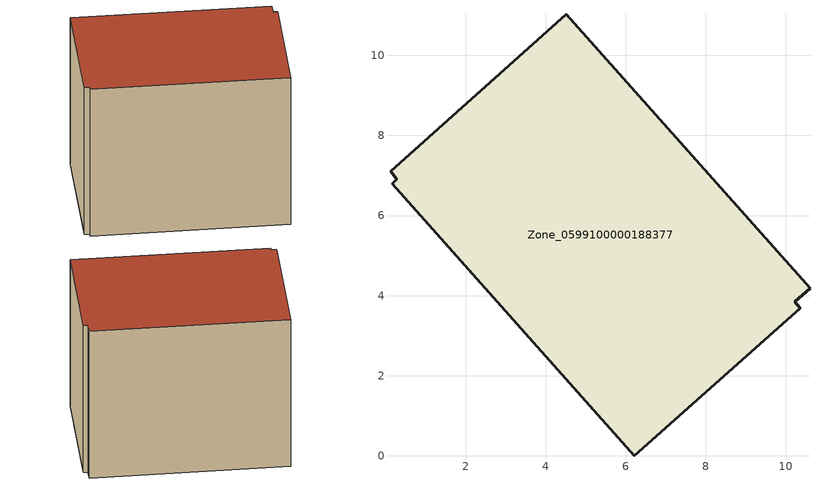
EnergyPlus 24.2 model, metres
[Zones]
Zone_0599100000188377
 floor ground (C_G): 10.6,4.18 10.22,3.85 10.36,3.69 6.21,0 0.17,6.8 0.28,6.9 0.12,7.1 4.52,11.03 z0
 wall outside (C_F): 10.22,3.85 10.6,4.18 4.52,11.03 0.12,7.1 0.28,6.9 0.17,6.8 6.21,0 10.36,3.69 10.22,3.85 z0:7.85
 roof outside (C_R): 0.17,6.8 6.21,0 10.36,3.69 10.22,3.85 10.6,4.18 4.52,11.03 0.12,7.1 0.28,6.9 z7.85
[BUILDING]
Pand.0599100000188377: North Axis=0; Terrain=City; Loads Convergence Tolerance Value=0.04; Temperature Convergence Tolerance Value=0.4; Solar Distribution=FullExterior; Maximum Number of Warmup Days=25; Minimum Number of Warmup Days=1
[Site:Location]
Rotterdam.The.Hague.AP_ZH_NLD Design_Conditions: Latitude=51.96; Longitude=4.45; Time Zone=1; Elevation=-4.5
[SITE:GROUNDTEMPERATURE:BUILDINGSURFACE]
18, 18, 18, 18, 18, 18, 18, 18, 18, 18, 18, 18
[MATERIAL] Thermal Absorptance=0.9; Solar Absorptance=0.7; Visible Absorptance=0.7
Name | Roughness | Thickness | Conductivity | Density | Specific Heat
G.TI.1965-1974 | MediumSmooth | 0.15 | 0.882353 | 540 | 1210
F.TI.1965-1974 | Rough | 0.3 | 0.697674 | 1920 | 840
R.TI.1965-1974 | MediumRough | 0.2 | 0.232558 | 1500 | 1000
[CONSTRUCTION]
C_G: G.TI.1965-1974
C_F: F.TI.1965-1974
C_R: R.TI.1965-1974
[ZONE]
Zone_0599100000188377: Type=1; Multiplier=1; Ceiling Height=Autocalculate; Volume=Autocalculate; Floor Area=autocalculate; Part of Total Floor Area=Yes
[ZONEINFILTRATION:DESIGNFLOWRATE]
Infil_Zone_0599100000188377: Zone or ZoneList or Space or SpaceList=Zone_0599100000188377; Schedule=AlwaysOn; Design Flow Rate Calculation Method=Flow/Area; Flow Rate per Floor Area=0.003; Constant Term Coefficient=1; Temperature Term Coefficient=0; Velocity Term Coefficient=0; Velocity Squared Term Coefficient=0
[HVACTEMPLATE:ZONE:IDEALLOADSAIRSYSTEM]
Zone_0599100000188377: Maximum Heating Supply Air Temperature=50; Minimum Cooling Supply Air Temperature=13; Maximum Heating Supply Air Humidity Ratio=0.0156; Minimum Cooling Supply Air Humidity Ratio=0.0077; Heating Limit=NoLimit; Cooling Limit=NoLimit; Dehumidification Control Type=ConstantSensibleHeatRatio; Cooling Sensible Heat Ratio=0.7; Dehumidification Setpoint=60; Humidification Control Type=None; Humidification Setpoint=30; Outdoor Air Method=None; Outdoor Air Flow Rate per Person=0.00944; Outdoor Air Flow Rate per Zone Floor Area=0; Outdoor Air Flow Rate per Zone=0; Demand Controlled Ventilation Type=None; Outdoor Air Economizer Type=NoEconomizer; Heat Recovery Type=None; Sensible Heat Recovery Effectiveness=0.7; Latent Heat Recovery Effectiveness=0.65
[ZONECONTROL:THERMOSTAT]
ThermostatControl_Zone_0599100000188377: Zone or ZoneList=Zone_0599100000188377; Control Type Schedule=DualSetpointControlType; Control 1=Thermostat_Zone_0599100000188377; Temperature Difference Between Cutout And Setpoint=0
[THERMOSTATSETPOINT:DUALSETPOINT]
Thermostat_Zone_0599100000188377: Heating Setpoint Temperature Schedule=HeatingSetpoint_Zone_0599100000188377; Cooling Setpoint Temperature Schedule=CoolingSetpoint_Zone_0599100000188377
[SCHEDULE:COMPACT]
HeatingSetpoint_Zone_0599100000188377: Through: 12/31, For: AllDays, Until: 24:00, 21
CoolingSetpoint_Zone_0599100000188377: Through: 12/31, For: AllDays, Until: 24:00, 24
DualSetpointControlType: Through: 12/31, For: AllDays, Until: 24:00, 4
AlwaysOn: Through: 12/31, For: AllDays, Until: 24:00, 1
